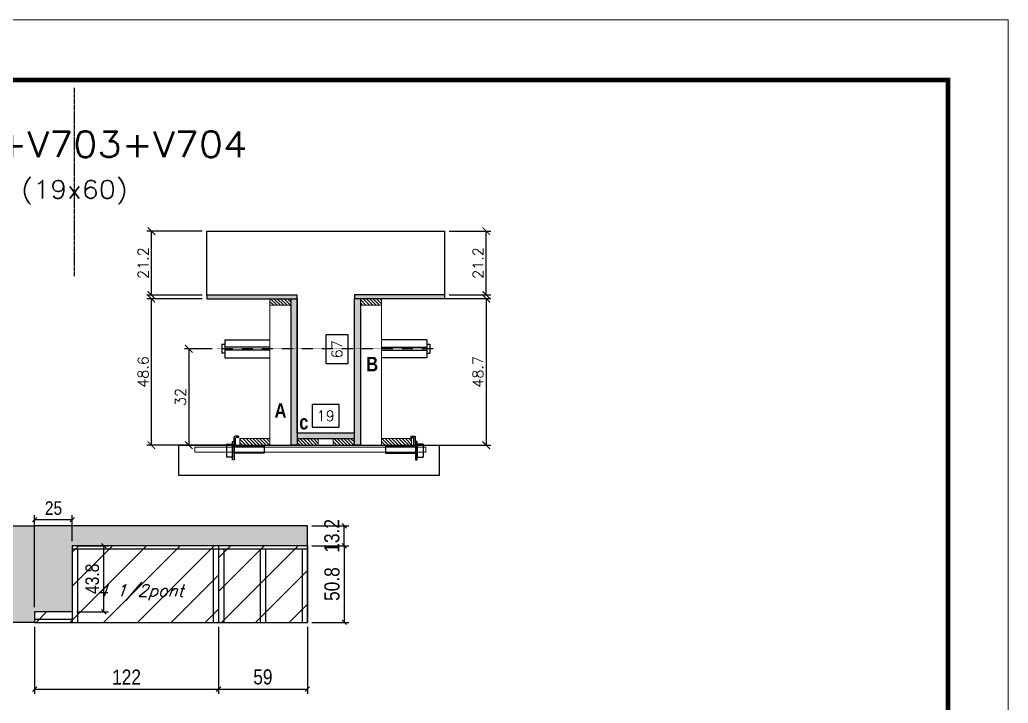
# Model space of a CAD drawing. Extents: x -20960 to -5926, y -2106 to 21915.
# Drawn here: x -6610 to -5953, y 20313 to 20767 of the extents above; entities that cross this region are included whole.
import ezdxf
from ezdxf.enums import TextEntityAlignment as Align

# ---------------------------------------------------------------- set-up
doc = ezdxf.new("R2010")
doc.units = 0
doc.linetypes.add('DASHED', pattern=[0.75, 0.5, -0.25])
doc.linetypes.add('HIDDEN', pattern=[0.375, 0.25, -0.125])
for name, color, linetype in [('barrote', 251, 'Continuous'), ('COTA', 241, 'Continuous'), ('Cota Seção (2x)', 4, 'Continuous'), ('detalhes', 4, 'Continuous'), ('Painéis', 200, 'Continuous'), ('presilha', 1, 'Continuous'), ('Reaproveitamento', 251, 'Continuous'), ('SARR_2.2x7', 40, 'Continuous'), ('SARR_3.5x7', 81, 'Continuous'), ('SARR_EDITAR', 141, 'Continuous'), ('TENSOR', 3, 'Continuous'), ('texto', 7, 'Continuous'), ('Texto de Titulo', 7, 'Continuous'), ('Texto Qtd Sarr', 242, 'Continuous')]:
    doc.layers.add(name, color=color, linetype=linetype)
for name, color, linetype, lineweight in [('CONCRETO', 251, 'Continuous', 25), ('Folhas', 255, 'Continuous', 9), ('Hachura', 251, 'Continuous', 9), ('Madeira', 126, 'Continuous', 18), ('SARRAFO DE PRESSAO', 251, 'DASHED', 9), ('SCO-___-LAJ', 2, 'Continuous', 0), ('Texto Seção', 7, 'Continuous', 15)]:
    doc.layers.add(name, color=color, linetype=linetype, lineweight=lineweight)
doc.styles.add('COTA TECNICA', font='techl___.ttf', dxfattribs={"height": 10})
doc.styles.add('COTA TECNICA-50', font='techl___.ttf', dxfattribs={"height": 9})
doc.styles.add('Romans', font='romans.shx')
doc.styles.add('TECNICA', font='techb___.ttf', dxfattribs={"height": 10})
doc.dimstyles.new('COTA PAINEL-50', dxfattribs={"dimtxt": 9, "dimasz": 3, "dimexe": 3, "dimexo": 3, "dimgap": 3, "dimtad": 1, "dimdec": 1, "dimzin": 12, "dimdsep": 46, "dimtxsty": 'COTA TECNICA-50', "dimblk1": 'OBLIQUE', "dimblk2": 'OBLIQUE', "dimsah": 1, "dimcen": 0.9, "dimclrd": 4, "dimclre": 4, "dimclrt": 240, "dimadec": 1, "dimazin": 3, "dimtfac": 1, "dimtdec": 1, "dimtmove": 0, "dimatfit": 3, "dimfxl": 1, "dimtolj": 1, "dimtzin": 12, "dimarcsym": 0})
doc.dimstyles.new('Cota Seção (2x)', dxfattribs={"dimtxt": 7, "dimasz": 5, "dimexe": 3, "dimexo": 3, "dimgap": 2, "dimtad": 3, "dimdec": 1, "dimlfac": 0.5, "dimzin": 12, "dimdsep": 46, "dimtxsty": 'Romans', "dimblk": 'ARCHTICK', "dimcen": 0, "dimclrd": 4, "dimclre": 4, "dimclrt": 1, "dimadec": 1, "dimazin": 3, "dimtfac": 1, "dimtdec": 1, "dimtmove": 0, "dimatfit": 3, "dimldrblk": 'OBLIQUE', "dimfxl": 1, "dimtolj": 1, "dimtzin": 12, "dimarcsym": 0})
doc.dimstyles.new('Cota Seção interna', dxfattribs={"dimtxt": 7, "dimasz": 6, "dimexe": 0.18, "dimexo": 2, "dimgap": -4, "dimtad": 3, "dimdec": 1, "dimlfac": 0.5, "dimzin": 12, "dimdsep": 46, "dimtxsty": 'Romans', "dimblk": 'ARCHTICK', "dimcen": 0.09, "dimse1": 1, "dimse2": 1, "dimsd1": 1, "dimsd2": 1, "dimclrd": 180, "dimclre": 5, "dimclrt": 1, "dimadec": 0, "dimazin": 3, "dimtfac": 1, "dimtdec": 1, "dimtofl": 0, "dimtmove": 0, "dimatfit": 3, "dimldrblk": 'ARCHTICK', "dimfxl": 1, "dimtolj": 1, "dimtzin": 0, "dimarcsym": 0})
doc.dimstyles.new('PAINEL', dxfattribs={"dimtxt": 10, "dimasz": 3, "dimexe": 3, "dimexo": 3, "dimgap": 3, "dimtad": 1, "dimdec": 1, "dimzin": 12, "dimdsep": 46, "dimtxsty": 'COTA TECNICA', "dimblk1": 'OBLIQUE', "dimblk2": 'OBLIQUE', "dimsah": 1, "dimcen": 0.9, "dimclrd": 4, "dimclre": 4, "dimclrt": 240, "dimadec": 1, "dimazin": 3, "dimtfac": 1, "dimtdec": 1, "dimtmove": 0, "dimatfit": 3, "dimfxl": 1, "dimtolj": 1, "dimtzin": 12, "dimarcsym": 0})

# ---------------------------------------------------------------- blocks, each defined once
blk = doc.blocks.new('9999999999')
at = {"layer": 'Folhas'}
blk.add_lwpolyline([(98138.98, 34190.21), (99623.98, 34190.21), (99623.98, 35240.21), (98138.98, 35240.21)], close=True, dxfattribs=at)
at = {"layer": 'Folhas', "color": 30, "const_width": 3}
blk.add_lwpolyline([(98213.98, 34230.21), (99583.98, 34230.21), (99583.98, 35200.21), (98213.98, 35200.21)], close=True, dxfattribs=at)
blk = doc.blocks.new('titulo1')
at = {"layer": 'Defpoints', "color": 252, "linetype": 'HIDDEN', "ltscale": 2}
blk.add_line((0, 0), (0, 125), dxfattribs=at)
at = {"layer": 'Defpoints', "style": 'Romans', "oblique": 15}
blk.add_attdef('FOLHA', text='', height=10, dxfattribs=at).set_placement((0, 15.58), align=Align.MIDDLE_CENTER)
at = {"layer": 'Texto Qtd Sarr', "color": 3, "style": 'Romans', "oblique": 15}
for tag, height, p in [('TITULO', 17, (0, 71.45)), ('SEÇÃO', 12, (0, 41.55))]:
    blk.add_attdef(tag, text='', height=height, dxfattribs=at).set_placement(p, align=Align.MIDDLE_CENTER)
blk = doc.blocks.new('_Oblique')
at = {"color": 0, "linetype": 'ByBlock', "lineweight": -2}
blk.add_line((-0.5, -0.5), (0.5, 0.5), dxfattribs=at)
blk = doc.blocks.new('*D132')
at = {"layer": 'COTA', "color": 4, "linetype": 'ByBlock', "lineweight": -2, "transparency": 16777216}
for p, q in [((-6599.71, 20364.08), (-6599.71, 20319.74)), ((-6477.71, 20364.08), (-6477.71, 20319.74)), ((-6599.71, 20322.74), (-6477.71, 20322.74))]:
    blk.add_line(p, q, dxfattribs=at)
at = {"layer": 'Defpoints', "color": 0, "linetype": 'ByBlock', "transparency": 16777216}
for p in [(-6599.71, 20367.08), (-6477.71, 20367.08), (-6477.71, 20322.74)]:
    blk.add_point(p, dxfattribs=at)
at = {"layer": 'COTA', "color": 4, "linetype": 'ByBlock', "lineweight": -2, "transparency": 16777216, "xscale": 3, "yscale": 3, "zscale": 3, "rotation": 180}
blk.add_blockref('_Oblique', (-6599.71, 20322.74), dxfattribs=at)
at = {"layer": 'COTA', "color": 4, "linetype": 'ByBlock', "lineweight": -2, "transparency": 16777216, "xscale": 3, "yscale": 3, "zscale": 3}
blk.add_blockref('_Oblique', (-6477.71, 20322.74), dxfattribs=at)
at = {"layer": 'COTA', "color": 240, "linetype": 'ByBlock', "transparency": 16777216, "insert": (-6538.71, 20330.8), "char_height": 10, "attachment_point": 5, "style": 'COTA TECNICA'}
blk.add_mtext('\\A1;122', dxfattribs=at)
blk = doc.blocks.new('*D133')
at = {"layer": 'COTA', "color": 4, "linetype": 'ByBlock', "lineweight": -2, "transparency": 16777216}
for p, q in [((-6477.71, 20364.08), (-6477.71, 20319.74)), ((-6418.71, 20364.08), (-6418.71, 20319.74)), ((-6477.71, 20322.74), (-6418.71, 20322.74))]:
    blk.add_line(p, q, dxfattribs=at)
at = {"layer": 'Defpoints', "color": 0, "linetype": 'ByBlock', "transparency": 16777216}
for p in [(-6477.71, 20367.08), (-6418.71, 20367.08), (-6418.71, 20322.74)]:
    blk.add_point(p, dxfattribs=at)
at = {"layer": 'COTA', "color": 4, "linetype": 'ByBlock', "lineweight": -2, "transparency": 16777216, "xscale": 3, "yscale": 3, "zscale": 3, "rotation": 180}
blk.add_blockref('_Oblique', (-6477.71, 20322.74), dxfattribs=at)
at = {"layer": 'COTA', "color": 4, "linetype": 'ByBlock', "lineweight": -2, "transparency": 16777216, "xscale": 3, "yscale": 3, "zscale": 3}
blk.add_blockref('_Oblique', (-6418.71, 20322.74), dxfattribs=at)
at = {"layer": 'COTA', "color": 240, "linetype": 'ByBlock', "transparency": 16777216, "insert": (-6448.21, 20330.88), "char_height": 10, "attachment_point": 5, "style": 'COTA TECNICA'}
blk.add_mtext('\\A1;59', dxfattribs=at)
blk = doc.blocks.new('*D134')
at = {"layer": 'COTA', "color": 4, "lineweight": -2, "transparency": 16777216}
for p, q in [((-6415.71, 20417.88), (-6391.18, 20417.88)), ((-6394.18, 20417.88), (-6394.18, 20367.08)), ((-6415.71, 20367.08), (-6391.18, 20367.08))]:
    blk.add_line(p, q, dxfattribs=at)
at = {"layer": 'Defpoints', "color": 0, "transparency": 16777216}
for p in [(-6418.71, 20417.88), (-6418.71, 20367.08), (-6394.18, 20367.08)]:
    blk.add_point(p, dxfattribs=at)
at = {"layer": 'COTA', "color": 4, "lineweight": -2, "transparency": 16777216, "xscale": 3, "yscale": 3, "zscale": 3}
for p, rotation in [((-6394.18, 20417.88), 90), ((-6394.18, 20367.08), 270)]:
    blk.add_blockref('_Oblique', p, dxfattribs=dict(at, rotation=rotation))
at = {"layer": 'COTA', "color": 240, "transparency": 16777216, "insert": (-6402.31, 20392.48), "char_height": 10, "attachment_point": 5, "rotation": 90, "style": 'COTA TECNICA'}
blk.add_mtext('\\A1;50.8', dxfattribs=at)
blk = doc.blocks.new('*D135')
at = {"layer": 'COTA', "color": 4, "lineweight": -2, "transparency": 16777216}
for p, q in [((-6415.71, 20431.08), (-6391.18, 20431.08)), ((-6394.18, 20417.88), (-6394.18, 20431.08)), ((-6415.71, 20417.88), (-6391.18, 20417.88))]:
    blk.add_line(p, q, dxfattribs=at)
at = {"layer": 'Defpoints', "color": 0, "transparency": 16777216}
for p in [(-6418.71, 20431.08), (-6394.18, 20431.08), (-6418.71, 20417.88)]:
    blk.add_point(p, dxfattribs=at)
at = {"layer": 'COTA', "color": 4, "lineweight": -2, "transparency": 16777216, "xscale": 3, "yscale": 3, "zscale": 3}
for p, rotation in [((-6394.18, 20431.08), 90), ((-6394.18, 20417.88), 270)]:
    blk.add_blockref('_Oblique', p, dxfattribs=dict(at, rotation=rotation))
at = {"layer": 'COTA', "color": 240, "transparency": 16777216, "insert": (-6402.4, 20424.48), "char_height": 10, "attachment_point": 5, "rotation": 90, "style": 'COTA TECNICA'}
blk.add_mtext('\\A1;13.2', dxfattribs=at)
blk = doc.blocks.new('_ArchTick')
at = {"color": 0, "linetype": 'ByBlock', "const_width": 0.15}
blk.add_lwpolyline([(-0.5, -0.5), (0.5, 0.5)], dxfattribs=at)
blk = doc.blocks.new('*D153')
at = {"layer": 'COTA', "color": 4, "lineweight": -2, "transparency": 16777216}
for p, q in [((-6488.51, 20581.81), (-6525.22, 20581.81)), ((-6522.22, 20484.61), (-6522.22, 20581.81)), ((-6470.91, 20484.61), (-6525.22, 20484.61))]:
    blk.add_line(p, q, dxfattribs=at)
at = {"layer": 'Defpoints', "color": 0, "transparency": 16777216}
for p in [(-6522.22, 20581.81), (-6485.51, 20581.81), (-6467.91, 20484.61)]:
    blk.add_point(p, dxfattribs=at)
at = {"layer": 'COTA', "color": 4, "lineweight": -2, "transparency": 16777216, "xscale": 5, "yscale": 5, "zscale": 5}
for p, rotation in [((-6522.22, 20581.81), 90), ((-6522.22, 20484.61), 270)]:
    blk.add_blockref('_ArchTick', p, dxfattribs=dict(at, rotation=rotation))
at = {"layer": 'COTA', "color": 1, "transparency": 16777216, "insert": (-6527.72, 20533.21), "char_height": 7, "attachment_point": 5, "rotation": 90, "style": 'Romans'}
blk.add_mtext('\\A1;48.6', dxfattribs=at)
blk = doc.blocks.new('*D154')
at = {"layer": 'COTA', "color": 4, "lineweight": -2, "transparency": 16777216}
for p, q in [((-6488.51, 20626.61), (-6525.22, 20626.61)), ((-6522.22, 20584.21), (-6522.22, 20626.61)), ((-6488.51, 20584.21), (-6525.22, 20584.21))]:
    blk.add_line(p, q, dxfattribs=at)
at = {"layer": 'Defpoints', "color": 0, "transparency": 16777216}
for p in [(-6522.22, 20626.61), (-6485.51, 20626.61), (-6485.51, 20584.21)]:
    blk.add_point(p, dxfattribs=at)
at = {"layer": 'COTA', "color": 4, "lineweight": -2, "transparency": 16777216, "xscale": 5, "yscale": 5, "zscale": 5}
for p, rotation in [((-6522.22, 20626.61), 90), ((-6522.22, 20584.21), 270)]:
    blk.add_blockref('_ArchTick', p, dxfattribs=dict(at, rotation=rotation))
at = {"layer": 'COTA', "color": 1, "transparency": 16777216, "insert": (-6527.72, 20605.41), "char_height": 7, "attachment_point": 5, "rotation": 90, "style": 'Romans'}
blk.add_mtext('\\A1;21.2', dxfattribs=at)
blk = doc.blocks.new('*D155')
at = {"layer": 'Cota Seção (2x)', "color": 180, "lineweight": -2, "transparency": 16777216}
for p, q in [((-6391.51, 20557.74), (-6406.51, 20557.74)), ((-6406.51, 20557.74), (-6406.51, 20538.74)), ((-6391.51, 20538.74), (-6391.51, 20557.74)), ((-6406.51, 20538.74), (-6391.51, 20538.74))]:
    blk.add_line(p, q, dxfattribs=at)
at = {"layer": 'Defpoints', "color": 0, "transparency": 16777216}
for p in [(-6425.51, 20626.61), (-6387.51, 20626.61), (-6425.51, 20492.61)]:
    blk.add_point(p, dxfattribs=at)
at = {"layer": 'Cota Seção (2x)', "color": 1, "transparency": 16777216, "insert": (-6399.01, 20548.24), "char_height": 7, "attachment_point": 5, "rotation": 90, "style": 'Romans'}
blk.add_mtext('\\A1;67', dxfattribs=at)
blk = doc.blocks.new('PRESILHA METÁLICA 1')
at = {"layer": 'presilha'}
for p, q in [((7.5, 10.64), (7.5, 19.86)), ((12, 21), (8.64, 21)), ((12, 21), (12, 19.5)), ((0, 13), (6, 13)), ((0, 13), (0, 0)), ((6, 15.5), (7.5, 15.5)), ((6, -2.5), (6, 15.5)), ((6, 13), (6, 0)), ((7.5, 15.5), (7.5, -2.5)), ((9, 11.57), (9, 18.93)), ((12, 19.5), (9.57, 19.5)), ((37.5, 11), (9.57, 11)), ((37.5, 11), (37.5, 4.1)), ((6, 0), (0, 0)), ((37.5, 4.1), (7.5, 4.1)), ((7.5, -2.5), (6, -2.5))]:
    blk.add_line(p, q, dxfattribs=at)
for centre, radius, start, end in [((8.64, 19.86), 1.14, 90, 180), ((9.57, 18.93), 0.57, 90, 180), ((9.57, 11.57), 0.57, 180, 270)]:
    blk.add_arc(centre, radius, start, end, dxfattribs=at)
blk = doc.blocks.new('*D156')
at = {"layer": 'Cota Seção (2x)', "color": 180, "lineweight": -2, "transparency": 16777216}
for p, q in [((-6397.51, 20511.61), (-6415.51, 20511.61)), ((-6415.51, 20511.61), (-6415.51, 20496.61)), ((-6397.51, 20496.61), (-6397.51, 20511.61)), ((-6415.51, 20496.61), (-6397.51, 20496.61))]:
    blk.add_line(p, q, dxfattribs=at)
at = {"layer": 'Defpoints', "color": 0, "transparency": 16777216}
for p in [(-6425.51, 20492.61), (-6425.51, 20484.61), (-6387.51, 20484.61)]:
    blk.add_point(p, dxfattribs=at)
at = {"layer": 'Cota Seção (2x)', "color": 1, "transparency": 16777216, "insert": (-6406.51, 20504.11), "char_height": 7, "attachment_point": 5, "style": 'Romans'}
blk.add_mtext('\\A1;19', dxfattribs=at)
blk = doc.blocks.new('*D157')
at = {"layer": 'COTA', "color": 4, "lineweight": -2, "transparency": 16777216}
for p, q in [((-6366.51, 20581.91), (-6296.94, 20581.91)), ((-6299.94, 20581.91), (-6299.94, 20484.61)), ((-6366.51, 20484.61), (-6296.94, 20484.61))]:
    blk.add_line(p, q, dxfattribs=at)
at = {"layer": 'Defpoints', "color": 0, "transparency": 16777216}
for p in [(-6369.51, 20581.91), (-6369.51, 20484.61), (-6299.94, 20484.61)]:
    blk.add_point(p, dxfattribs=at)
at = {"layer": 'COTA', "color": 4, "lineweight": -2, "transparency": 16777216, "xscale": 5, "yscale": 5, "zscale": 5}
for p, rotation in [((-6299.94, 20581.91), 90), ((-6299.94, 20484.61), 270)]:
    blk.add_blockref('_ArchTick', p, dxfattribs=dict(at, rotation=rotation))
at = {"layer": 'COTA', "color": 1, "transparency": 16777216, "insert": (-6305.44, 20533.26), "char_height": 7, "attachment_point": 5, "rotation": 90, "style": 'Romans'}
blk.add_mtext('\\A1;48.7', dxfattribs=at)
blk = doc.blocks.new('*D158')
at = {"layer": 'COTA', "color": 4, "lineweight": -2, "transparency": 16777216}
for p, q in [((-6481.81, 20548.58), (-6500.36, 20548.58)), ((-6497.36, 20548.58), (-6497.36, 20484.61)), ((-6481.81, 20484.61), (-6500.36, 20484.61))]:
    blk.add_line(p, q, dxfattribs=at)
at = {"layer": 'Defpoints', "color": 0, "transparency": 16777216}
for p in [(-6478.81, 20548.58), (-6497.36, 20484.61), (-6478.81, 20484.61)]:
    blk.add_point(p, dxfattribs=at)
at = {"layer": 'COTA', "color": 4, "lineweight": -2, "transparency": 16777216, "xscale": 5, "yscale": 5, "zscale": 5}
for p, rotation in [((-6497.36, 20548.58), 90), ((-6497.36, 20484.61), 270)]:
    blk.add_blockref('_ArchTick', p, dxfattribs=dict(at, rotation=rotation))
at = {"layer": 'COTA', "color": 1, "transparency": 16777216, "insert": (-6502.86, 20516.6), "char_height": 7, "attachment_point": 5, "rotation": 90, "style": 'Romans'}
blk.add_mtext('\\A1;32', dxfattribs=at)
blk = doc.blocks.new('*D166')
at = {"layer": 'COTA', "color": 4, "lineweight": -2, "transparency": 16777216}
for p, q in [((-6324.51, 20626.61), (-6296.94, 20626.61)), ((-6299.94, 20584.31), (-6299.94, 20626.61)), ((-6324.51, 20584.31), (-6296.94, 20584.31))]:
    blk.add_line(p, q, dxfattribs=at)
at = {"layer": 'Defpoints', "color": 0, "transparency": 16777216}
for p in [(-6327.51, 20626.61), (-6299.94, 20626.61), (-6327.51, 20584.31)]:
    blk.add_point(p, dxfattribs=at)
at = {"layer": 'COTA', "color": 4, "lineweight": -2, "transparency": 16777216, "xscale": 5, "yscale": 5, "zscale": 5}
for p, rotation in [((-6299.94, 20626.61), 90), ((-6299.94, 20584.31), 270)]:
    blk.add_blockref('_ArchTick', p, dxfattribs=dict(at, rotation=rotation))
at = {"layer": 'COTA', "color": 1, "transparency": 16777216, "insert": (-6305.44, 20605.46), "char_height": 7, "attachment_point": 5, "rotation": 90, "style": 'Romans'}
blk.add_mtext('\\A1;21.2', dxfattribs=at)
blk = doc.blocks.new('*D172')
at = {"layer": 'COTA', "color": 4, "lineweight": -2, "transparency": 16777216}
for p, q in [((-6571.71, 20417.88), (-6550.75, 20417.88)), ((-6553.75, 20374.08), (-6553.75, 20417.88)), ((-6571.71, 20374.08), (-6550.75, 20374.08))]:
    blk.add_line(p, q, dxfattribs=at)
at = {"layer": 'Defpoints', "color": 0, "transparency": 16777216}
for p in [(-6574.71, 20417.88), (-6553.75, 20417.88), (-6574.71, 20374.08)]:
    blk.add_point(p, dxfattribs=at)
at = {"layer": 'COTA', "color": 4, "lineweight": -2, "transparency": 16777216, "xscale": 3, "yscale": 3, "zscale": 3}
for p, rotation in [((-6553.75, 20417.88), 90), ((-6553.75, 20374.08), 270)]:
    blk.add_blockref('_Oblique', p, dxfattribs=dict(at, rotation=rotation))
at = {"layer": 'COTA', "color": 240, "transparency": 16777216, "insert": (-6561.47, 20395.98), "char_height": 9, "attachment_point": 5, "rotation": 90, "style": 'COTA TECNICA-50'}
blk.add_mtext('\\A1;43.8', dxfattribs=at)
blk = doc.blocks.new('*D173')
at = {"layer": 'COTA', "color": 4, "lineweight": -2, "transparency": 16777216}
for p, q in [((-6599.71, 20377.08), (-6599.71, 20438.23)), ((-6574.71, 20420.88), (-6574.71, 20438.23)), ((-6599.71, 20435.23), (-6574.71, 20435.23))]:
    blk.add_line(p, q, dxfattribs=at)
at = {"layer": 'Defpoints', "color": 0, "transparency": 16777216}
for p in [(-6574.71, 20435.23), (-6574.71, 20417.88), (-6599.71, 20374.08)]:
    blk.add_point(p, dxfattribs=at)
at = {"layer": 'COTA', "color": 4, "lineweight": -2, "transparency": 16777216, "xscale": 3, "yscale": 3, "zscale": 3, "rotation": 180}
blk.add_blockref('_Oblique', (-6599.71, 20435.23), dxfattribs=at)
at = {"layer": 'COTA', "color": 4, "lineweight": -2, "transparency": 16777216, "xscale": 3, "yscale": 3, "zscale": 3}
blk.add_blockref('_Oblique', (-6574.71, 20435.23), dxfattribs=at)
at = {"layer": 'COTA', "color": 240, "transparency": 16777216, "insert": (-6587.21, 20442.83), "char_height": 9, "attachment_point": 5, "style": 'COTA TECNICA-50'}
blk.add_mtext('\\A1;25', dxfattribs=at)

msp = doc.modelspace()

# ---------------------------------------------------------------- hatches: boundary and pattern name
at = {"layer": 'COTA', "ltscale": 25}
h = msp.add_hatch(dxfattribs=at)
h.set_pattern_fill('AR-CONC', color=256, scale=0.03)
h.set_pattern_definition([(50, (1598.5, 2297.15), (5.4655401, -0.4781726), [0.5715, -6.2865]), (355, (1598.5, 2297.15), (-1.0573026, 5.7317054), [0.4572, -5.0292175]), (100.451445, (1598.9555, 2297.1104), (4.4082374, 5.2535326), [0.4857003, -5.3427073]), (46.1842, (1598.5, 2298.674), (8.1323712, -1.2612698), [0.85725, -9.42975]), (96.635558, (1599.178, 2298.569), (7.122124, 7.4227837), [0.7285507, -8.0140682]), (351.18415, (1598.5, 2298.674), (7.122124, 7.4227837), [0.685799, -7.543792]), (21, (1599.262, 2298.293), (4.5484317, -3.0679559), [0.5715, -6.2865]), (326, (1599.262, 2298.293), (1.8540609, 5.525639), [0.4572, -5.0292]), (71.451445, (1599.641, 2298.0376), (6.4024926, 2.457683), [0.4857003, -5.3426981]), (37.5, (1598.5, 2297.1502), (0.0926581, 2.53665117), [0, -4.96824, 0, -5.1054, 0, -5.04825]), (7.5, (1598.5, 2297.1502), (2.00458988, 3.00541724), [0, -2.91084, 0, -4.85394, 0, -1.92405]), (327.5, (1596.8007, 2297.1502), (4.06771786, -0.17186232), [0, -1.905, 0, -5.9436, 0, -7.8867]), (317.5, (1596.0387, 2297.1502), (4.44387544, 0.7627947), [0, -2.4765, 0, -3.94716, 0, -5.6007])])
h.paths.add_polyline_path([(-6574.71, 20417.88), (-6418.71, 20417.88), (-6418.71, 20431.08), (-6599.71, 20431.08), (-6618.71, 20431.08), (-6618.71, 20377.08), (-6618.71, 20367.08), (-6599.71, 20367.08), (-6599.71, 20374.08), (-6574.71, 20374.08)])
at = {"layer": 'Hachura'}
h = msp.add_hatch(color=256, dxfattribs=at)
h.dxf.hatch_style = 1
h.paths.add_polyline_path([(-6425.51, 20581.81), (-6425.51, 20584.21), (-6485.51, 20584.21), (-6485.51, 20581.81)])
h = msp.add_hatch(dxfattribs=at)
h.set_pattern_fill('ANSI31', color=256, scale=0.5, angle=270, style=0)
h.set_pattern_definition([(315, (16484.3147, 12274.1668), (1.12253202, 1.12253202), [])])
h.paths.add_polyline_path([(-6429.51, 20577.41), (-6429.51, 20581.81), (-6443.51, 20581.81), (-6443.51, 20577.41)])
h = msp.add_hatch(color=256, dxfattribs=at)
h.dxf.hatch_style = 1
h.paths.add_polyline_path([(-6429.51, 20581.81), (-6425.51, 20581.81), (-6425.51, 20484.61), (-6429.51, 20484.61)])
h = msp.add_hatch(color=256, dxfattribs=at)
h.dxf.hatch_style = 1
h.paths.add_polyline_path([(-6327.51, 20581.91), (-6327.51, 20584.31), (-6387.51, 20584.31), (-6387.51, 20581.91)])
h = msp.add_hatch(color=256, dxfattribs=at)
h.dxf.hatch_style = 1
h.paths.add_polyline_path([(-6387.51, 20581.91), (-6383.51, 20581.91), (-6383.51, 20484.61), (-6387.51, 20484.61)])
h = msp.add_hatch(dxfattribs=at)
h.set_pattern_fill('ANSI31', color=256, scale=0.5, angle=270, style=0)
h.set_pattern_definition([(315, (16424.3147, 12274.2668), (1.12253202, 1.12253202), [])])
h.paths.add_polyline_path([(-6369.51, 20577.51), (-6369.51, 20581.91), (-6383.51, 20581.91), (-6383.51, 20577.51)])
h = msp.add_hatch(color=256, dxfattribs=at)
h.dxf.hatch_style = 1
h.paths.add_polyline_path([(-6387.51, 20489.01), (-6387.51, 20492.61), (-6425.51, 20492.61), (-6425.51, 20489.01)])
h = msp.add_hatch(dxfattribs=at)
h.set_pattern_fill('ANSI31', color=256, scale=0.5, angle=270, style=0)
h.set_pattern_definition([(315, (16484.3147, 12254.9668), (1.12253202, 1.12253202), [])])
h.paths.add_polyline_path([(-6463.51, 20484.61), (-6463.51, 20489.01), (-6443.51, 20489.01), (-6443.51, 20484.61)])
h = msp.add_hatch(dxfattribs=at)
h.set_pattern_fill('ANSI31', color=256, scale=0.5, angle=270, style=0)
h.set_pattern_definition([(315, (16493.1147, 12254.9668), (1.12253202, 1.12253202), [])])
h.paths.add_polyline_path([(-6425.51, 20484.61), (-6425.51, 20489.01), (-6411.51, 20489.01), (-6411.51, 20484.61)])
h = msp.add_hatch(dxfattribs=at)
h.set_pattern_fill('ANSI31', color=256, scale=0.5, angle=270, style=0)
h.set_pattern_definition([(315, (16493.1168, 12254.9668), (1.12253202, 1.12253202), [])])
h.paths.add_polyline_path([(-6387.51, 20484.61), (-6387.51, 20489.01), (-6401.51, 20489.01), (-6401.51, 20484.61)])
h = msp.add_hatch(dxfattribs=at)
h.set_pattern_fill('ANSI31', color=256, scale=0.5, angle=270, style=0)
h.set_pattern_definition([(315, (16390.3147, 12254.9668), (1.12253202, 1.12253202), [])])
h.paths.add_polyline_path([(-6369.51, 20484.61), (-6369.51, 20489.01), (-6349.51, 20489.01), (-6349.51, 20484.61)])
at = {"layer": 'Reaproveitamento', "ltscale": 25}
h = msp.add_hatch(dxfattribs=at)
h.set_pattern_fill('ANSI31', color=256, scale=5)
h.set_pattern_definition([(45, (1598.5, 2297.15), (-11.22532, 11.22532), [])])
h.paths.add_polyline_path([(-6477.71, 20417.88), (-6574.71, 20417.88), (-6574.71, 20374.08), (-6599.71, 20374.08), (-6599.71, 20367.08), (-6477.71, 20367.08)])
h.paths.add_polyline_path([(-6566.07, 20378.92), (-6498.45, 20378.92), (-6492.95, 20394.89), (-6560.57, 20394.89)], flags=24)
h = msp.add_hatch(dxfattribs=at)
h.set_pattern_fill('ANSI31', color=256, scale=5)
h.set_pattern_definition([(45, (-147949.78, -5935.254), (-11.2253202, 11.2253202), [])])
h.paths.add_polyline_path([(-6418.71, 20417.88), (-6477.71, 20417.88), (-6477.71, 20367.08), (-6418.71, 20367.08)])

# ---------------------------------------------------------------- linework, layer by layer
at = {"ltscale": 3}
for p, q in [((-6475.51, 20551.58), (-6475.51, 20545.58)), ((-6475.51, 20551.58), (-6473.51, 20551.58)), ((-6473.51, 20554.58), (-6473.51, 20542.58)), ((-6473.51, 20554.58), (-6443.51, 20554.58)), ((-6443.51, 20549.58), (-6473.51, 20549.58)), ((-6339.51, 20554.58), (-6369.51, 20554.58)), ((-6369.51, 20549.58), (-6339.51, 20549.58)), ((-6339.51, 20554.58), (-6339.51, 20542.58)), ((-6339.51, 20551.58), (-6337.51, 20551.58)), ((-6337.51, 20551.58), (-6337.51, 20545.58)), ((-6473.51, 20545.58), (-6475.51, 20545.58)), ((-6443.51, 20547.58), (-6473.51, 20547.58)), ((-6473.51, 20542.58), (-6443.51, 20542.58)), ((-6369.51, 20547.58), (-6339.51, 20547.58)), ((-6339.51, 20542.58), (-6369.51, 20542.58)), ((-6339.51, 20545.58), (-6337.51, 20545.58))]:
    msp.add_line(p, q, dxfattribs=at)
at = {"layer": 'barrote'}
msp.add_lwpolyline([(-6331.14, 20464.61), (-6504.11, 20464.61), (-6504.11, 20484.61), (-6331.14, 20484.61)], close=True, dxfattribs=at)
at = {"layer": 'CONCRETO'}
for p, q in [((-6485.51, 20584.21), (-6485.51, 20626.61)), ((-6485.51, 20626.61), (-6425.51, 20626.61)), ((-6425.51, 20626.61), (-6425.51, 20626.61)), ((-6425.51, 20626.61), (-6327.51, 20626.61)), ((-6327.51, 20584.31), (-6327.51, 20626.61)), ((-6425.51, 20584.21), (-6485.51, 20584.21)), ((-6425.51, 20492.61), (-6425.51, 20584.21)), ((-6387.51, 20492.61), (-6425.51, 20492.61)), ((-6387.51, 20489.01), (-6387.51, 20492.61)), ((-6387.51, 20489.01), (-6387.51, 20489.01))]:
    msp.add_line(p, q, dxfattribs=at)
at = {"layer": 'COTA', "linetype": 'ByBlock'}
for p, q in [((-6618.71, 20431.08), (-6599.71, 20431.08)), ((-6418.71, 20431.08), (-6599.71, 20431.08)), ((-6418.71, 20417.88), (-6418.71, 20431.08)), ((-6599.71, 20367.08), (-6618.71, 20367.08))]:
    msp.add_line(p, q, dxfattribs=at)
at = {"layer": 'Madeira'}
for points in [[(-6429.51, 20577.41), (-6429.51, 20581.81), (-6443.51, 20581.81), (-6443.51, 20577.41)], [(-6429.51, 20581.81), (-6443.51, 20581.81), (-6443.51, 20484.61), (-6429.51, 20484.61)], [(-6369.51, 20577.51), (-6369.51, 20581.91), (-6383.51, 20581.91), (-6383.51, 20577.51)], [(-6369.51, 20581.91), (-6383.51, 20581.91), (-6383.51, 20484.61), (-6369.51, 20484.61)], [(-6463.51, 20484.61), (-6463.51, 20489.01), (-6443.51, 20489.01), (-6443.51, 20484.61)], [(-6425.51, 20484.61), (-6425.51, 20489.01), (-6411.51, 20489.01), (-6411.51, 20484.61)], [(-6387.51, 20484.61), (-6387.51, 20489.01), (-6401.51, 20489.01), (-6401.51, 20484.61)], [(-6369.51, 20484.61), (-6369.51, 20489.01), (-6349.51, 20489.01), (-6349.51, 20484.61)]]:
    msp.add_lwpolyline(points, close=True, dxfattribs=at)
at = {"layer": 'Painéis', "linetype": 'ByBlock'}
for p, q in [((-6574.71, 20417.88), (-6574.71, 20374.08)), ((-6418.71, 20417.88), (-6574.71, 20417.88)), ((-6477.71, 20417.88), (-6477.71, 20367.08)), ((-6418.71, 20367.08), (-6418.71, 20417.88)), ((-6574.71, 20374.08), (-6599.71, 20374.08)), ((-6599.71, 20374.08), (-6599.71, 20367.08)), ((-6599.71, 20367.08), (-6477.71, 20367.08))]:
    msp.add_line(p, q, dxfattribs=at)
at = {"layer": 'Painéis'}
msp.add_line((-6477.71, 20367.08), (-6418.71, 20367.08), dxfattribs=at)
for points in [[(-6425.51, 20581.81), (-6425.51, 20584.21), (-6485.51, 20584.21), (-6485.51, 20581.81)], [(-6429.51, 20581.81), (-6425.51, 20581.81), (-6425.51, 20484.61), (-6429.51, 20484.61)], [(-6327.51, 20581.91), (-6327.51, 20584.31), (-6387.51, 20584.31), (-6387.51, 20581.91)], [(-6387.51, 20581.91), (-6383.51, 20581.91), (-6383.51, 20484.61), (-6387.51, 20484.61)], [(-6387.51, 20489.01), (-6387.51, 20492.61), (-6425.51, 20492.61), (-6425.51, 20489.01)]]:
    msp.add_lwpolyline(points, close=True, dxfattribs=at)
at = {"layer": 'SARR_2.2x7', "linetype": 'Continuous'}
for p, q in [((-6477.71, 20415.68), (-6574.71, 20415.68)), ((-6418.71, 20415.68), (-6477.71, 20415.68))]:
    msp.add_line(p, q, dxfattribs=at)
at = {"layer": 'SARR_3.5x7'}
for p, q in [((-6574.71, 20417.88), (-6574.71, 20367.08)), ((-6418.71, 20417.88), (-6418.71, 20367.08)), ((-6571.21, 20415.68), (-6571.21, 20367.08)), ((-6481.21, 20415.68), (-6481.21, 20367.08)), ((-6474.21, 20415.68), (-6474.21, 20367.08)), ((-6449.96, 20415.68), (-6449.96, 20367.08)), ((-6446.46, 20415.68), (-6446.46, 20367.08)), ((-6422.21, 20415.68), (-6422.21, 20367.08))]:
    msp.add_line(p, q, dxfattribs=at)
at = {"layer": 'SARR_EDITAR', "linetype": 'ByBlock'}
msp.add_line((-6574.71, 20369.08), (-6599.71, 20369.08), dxfattribs=at)
at = {"layer": 'SCO-___-LAJ', "color": 1}
msp.add_lwpolyline([(-6340.14, 20483.28), (-6493.45, 20483.28), (-6493.45, 20480.08), (-6340.14, 20480.08)], close=True, dxfattribs=at)
at = {"layer": 'TENSOR', "linetype": 'HIDDEN', "ltscale": 0.5}
msp.add_line((-6334.51, 20548.58), (-6478.81, 20548.58), dxfattribs=at)

# ---------------------------------------------------------------- block references
at = {"layer": 'presilha', "yscale": 0.6666666666666666, "zscale": 0.6666666666666666}
for p, xscale in [((-6472.37, 20476.64), 0.6666666666666666), ((-6341.93, 20476.64), -0.6666666666666666)]:
    msp.add_blockref('PRESILHA METÁLICA 1', p, dxfattribs=dict(at, xscale=xscale))
at = {"layer": 'SARRAFO DE PRESSAO', "color": 6, "linetype": 'ByBlock'}
msp.add_blockref('9999999999', (-105577.48, -14473.39), dxfattribs=at)
at = {"layer": 'Texto Seção'}
ref = msp.add_blockref('titulo1', (-6573.27, 20596.75), dxfattribs=at)
ref.add_attrib('TITULO', 'V702+V703+V704', dxfattribs={"layer": 'Texto de Titulo', "color": 7, "height": 17, "style": 'Romans', "width": 1.1}).set_placement((-6573.27, 20684.25), align=Align.MIDDLE_CENTER)
ref.add_attrib('SEÇÃO', '(19x60)', dxfattribs={"layer": 'Texto de Titulo', "color": 7, "height": 12, "style": 'Romans', "width": 1.1}).set_placement((-6573.27, 20654.25), align=Align.MIDDLE_CENTER)

# ---------------------------------------------------------------- texts
at = {"layer": 'detalhes', "style": 'TECNICA'}
for s, p in [('B', (-6379.68, 20533.64)), ('A', (-6440.51, 20502.8)), ('c', (-6424.13, 20495.11))]:
    msp.add_text(s, height=9.6, dxfattribs=at).set_placement(p)
at = {"layer": 'texto', "color": 2, "insert": (-6529.51, 20386.91), "char_height": 8, "attachment_point": 5, "style": 'Romans'}
msp.add_mtext('{\\Q19;\\C256;4 1/2pont}', dxfattribs=at)

# ---------------------------------------------------------------- dimensions: what is measured, and where the dimension line sits
at = {"layer": 'COTA'}
for base, p1, p2, dimstyle, picture, middle in [((-6522.22, 20626.61), (-6485.51, 20584.21), (-6485.51, 20626.61), 'Cota Seção (2x)', '*D154', (-6527.72, 20605.41)), ((-6299.93962832, 20626.61056598), (-6327.50545702, 20584.31056598), (-6327.50545702, 20626.61056598), 'Cota Seção (2x)', '*D166', (-6305.43962832, 20605.46056598)), ((-6522.22, 20581.81), (-6467.91, 20484.61), (-6485.51, 20581.81), 'Cota Seção (2x)', '*D153', (-6527.72, 20533.21)), ((-6299.93962832, 20484.61056598), (-6369.50545702, 20581.91056598), (-6369.50545702, 20484.61056598), 'Cota Seção (2x)', '*D157', (-6305.43962832, 20533.26056598)), ((-6497.36, 20484.61), (-6478.81, 20548.58), (-6478.81, 20484.61), 'Cota Seção (2x)', '*D158', (-6502.86, 20516.6)), ((-6553.75, 20417.88), (-6574.71, 20374.08), (-6574.71, 20417.88), 'COTA PAINEL-50', '*D172', (-6561.47, 20395.98)), ((-6394.18, 20367.08), (-6418.71, 20417.88), (-6418.71, 20367.08), 'PAINEL', '*D134', (-6402.31, 20392.48))]:
    dim = msp.add_linear_dim(base=base, p1=p1, p2=p2, angle=90, dimstyle=dimstyle, dxfattribs=at)
    dim.commit()
    dim.dimension.update_dxf_attribs({"geometry": picture, "text_midpoint": middle})
dim = msp.add_linear_dim(base=(-6574.71, 20435.23), p1=(-6599.71, 20374.08), p2=(-6574.71, 20417.88), dimstyle='COTA PAINEL-50', dxfattribs=at)
dim.commit()
dim.dimension.update_dxf_attribs({"geometry": '*D173', "text_midpoint": (-6587.21, 20442.83)})
dim = msp.add_linear_dim(base=(-6394.18, 20431.08), p1=(-6418.71, 20417.88), p2=(-6418.71, 20431.08), angle=90, dimstyle='PAINEL', dxfattribs=at)
dim.commit()
dim.dimension.update_dxf_attribs({"geometry": '*D135', "text_midpoint": (-6394.18, 20424.48), "dimtype": 160})
at = {"layer": 'COTA', "linetype": 'ByBlock'}
for base, p1, p2, picture, middle in [((-6477.71, 20322.74), (-6599.71, 20367.08), (-6477.71, 20367.08), '*D132', (-6538.71, 20330.8)), ((-6418.71, 20322.74), (-6477.71, 20367.08), (-6418.71, 20367.08), '*D133', (-6448.21, 20330.88))]:
    dim = msp.add_linear_dim(base=base, p1=p1, p2=p2, dimstyle='PAINEL', dxfattribs=at)
    dim.commit()
    dim.dimension.update_dxf_attribs({"geometry": picture, "text_midpoint": middle})
at = {"layer": 'Cota Seção (2x)'}
for base, p1, p2, angle, picture, middle in [((-6387.51, 20626.61), (-6425.51, 20492.61), (-6425.51, 20626.61), 90, '*D155', (-6387.51, 20548.24)), ((-6425.51, 20492.61), (-6387.51, 20484.61), (-6425.51, 20484.61), 180, '*D156', (-6406.51, 20492.61))]:
    dim = msp.add_linear_dim(base=base, p1=p1, p2=p2, angle=angle, dimstyle='Cota Seção interna', dxfattribs=at)
    dim.commit()
    dim.dimension.update_dxf_attribs({"geometry": picture, "text_midpoint": middle, "dimtype": 160})

doc.saveas('drawing.dxf')
